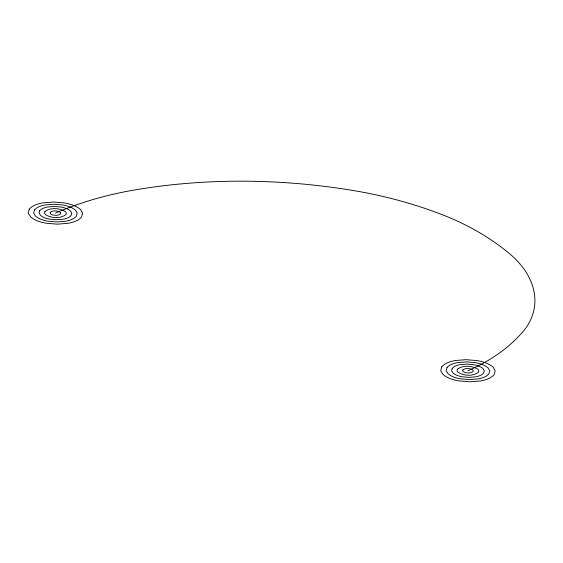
<?xml version="1.0" encoding="UTF-8"?>
<svg xmlns="http://www.w3.org/2000/svg" width="563" height="563" viewBox="0 0 563 563"><rect width="100%" height="100%" fill="white"/><g stroke="black" fill="none" stroke-linecap="round" stroke-linejoin="round"><path stroke-width="0.84" d="M467.937 370.743A201.758 137.858 9.4 0 0 523.224 331.29A95.675 65.371 9.4 0 0 509.825 253.92A201.758 137.858 9.4 0 0 440.822 214.137A315.991 215.911 9.4 0 0 353.501 190.561A477.375 326.174 9.4 0 0 134.641 189.97A315.991 215.911 9.4 0 0 55.406 213.103M29.248 209.162L28.15 213.025L30.585 216.903A20.177 13.786 9.4 0 0 37.489 220.879A31.598 21.591 9.4 0 0 46.222 223.237L57.32 224.173L68.109 223.293A31.598 21.591 9.4 0 0 76.033 220.985A20.177 13.786 9.4 0 0 81.558 217.036L82.655 213.173L80.643 209.549A21.422 14.638 9.4 0 0 73.317 205.319A31.598 21.591 9.4 0 0 64.583 202.961L53.485 202.026L42.704 202.905A31.598 21.591 9.4 0 0 34.779 205.221A20.177 13.786 9.4 0 0 29.248 209.162M34.477 209.95L33.604 213.039L35.553 216.143A16.144 11.028 9.4 0 0 41.071 219.324A25.279 17.27 9.4 0 0 48.059 221.21L56.94 221.956L65.568 221.259A25.279 17.27 9.4 0 0 71.902 219.408A16.144 11.028 9.4 0 0 76.329 216.248L77.208 213.159L75.597 210.259A17.136 11.71 9.4 0 0 69.735 206.874A25.279 17.27 9.4 0 0 62.746 204.988L53.872 204.242L45.244 204.946A25.279 17.27 9.4 0 0 38.903 206.797A16.144 11.028 9.4 0 0 34.477 209.95M39.713 210.738L39.051 213.053L40.515 215.383A12.104 8.269 9.4 0 0 44.653 217.768A18.959 12.956 9.4 0 0 49.896 219.183L56.553 219.746L63.028 219.218A18.959 12.956 9.4 0 0 67.778 217.832A12.104 8.269 9.4 0 0 71.1 215.46L71.754 213.145L70.551 210.97A12.858 8.783 9.4 0 0 66.153 208.437A18.959 12.956 9.4 0 0 60.917 207.022L54.252 206.459L47.785 206.98A18.959 12.956 9.4 0 0 43.027 208.373A12.104 8.269 9.4 0 0 39.713 210.738M44.941 211.526L44.505 213.067L45.476 214.623C51.381 218.254 60.128 218.923 65.864 214.672L66.307 213.131L65.498 211.681C59.572 207.951 50.74 207.24 44.941 211.526M50.17 212.314L50.438 213.863C53.394 215.678 57.764 216.009 60.635 213.891L60.452 212.392C57.489 210.527 53.07 210.168 50.17 212.314M441.779 366.802L440.681 370.665L443.116 374.543A20.177 13.786 9.4 0 0 450.02 378.519A31.598 21.591 9.4 0 0 458.754 380.877L469.852 381.813L480.64 380.933A31.598 21.591 9.4 0 0 488.564 378.625A20.177 13.786 9.4 0 0 494.089 374.676L495.187 370.813L493.174 367.189A21.422 14.638 9.4 0 0 485.848 362.959A31.598 21.591 9.4 0 0 477.114 360.601L466.016 359.666L455.235 360.545A31.598 21.591 9.4 0 0 447.311 362.861A20.177 13.786 9.4 0 0 441.779 366.802M447.008 367.59L446.135 370.679L448.085 373.783A16.144 11.028 9.4 0 0 453.602 376.964A25.279 17.27 9.4 0 0 460.59 378.85L469.472 379.596L478.1 378.899A25.279 17.27 9.4 0 0 484.433 377.048A16.144 11.028 9.4 0 0 488.86 373.888L489.74 370.799L488.128 367.899A17.136 11.71 9.4 0 0 482.266 364.514A25.279 17.27 9.4 0 0 475.285 362.628L466.403 361.882L457.775 362.586A25.279 17.27 9.4 0 0 451.435 364.437A16.144 11.028 9.4 0 0 447.008 367.59M452.244 368.378L451.582 370.693L453.046 373.023A12.104 8.269 9.4 0 0 457.184 375.408A18.959 12.956 9.4 0 0 462.427 376.823L469.085 377.386L475.559 376.858A18.959 12.956 9.4 0 0 480.309 375.472A12.104 8.269 9.4 0 0 483.631 373.1L484.286 370.785L483.082 368.61A12.858 8.783 9.4 0 0 478.684 366.07A18.959 12.956 9.4 0 0 473.448 364.655L466.783 364.099L460.316 364.62A18.959 12.956 9.4 0 0 455.558 366.013A12.104 8.269 9.4 0 0 452.244 368.378M457.473 369.166L457.036 370.707L458.008 372.263C463.912 375.894 472.66 376.563 478.395 372.312L478.839 370.771L478.029 369.321C472.104 365.591 463.272 364.88 457.473 369.166M462.702 369.954L462.969 371.503C465.925 373.318 470.295 373.649 473.166 371.524L472.983 370.032C470.021 368.167 465.601 367.808 462.702 369.954"/></g></svg>
